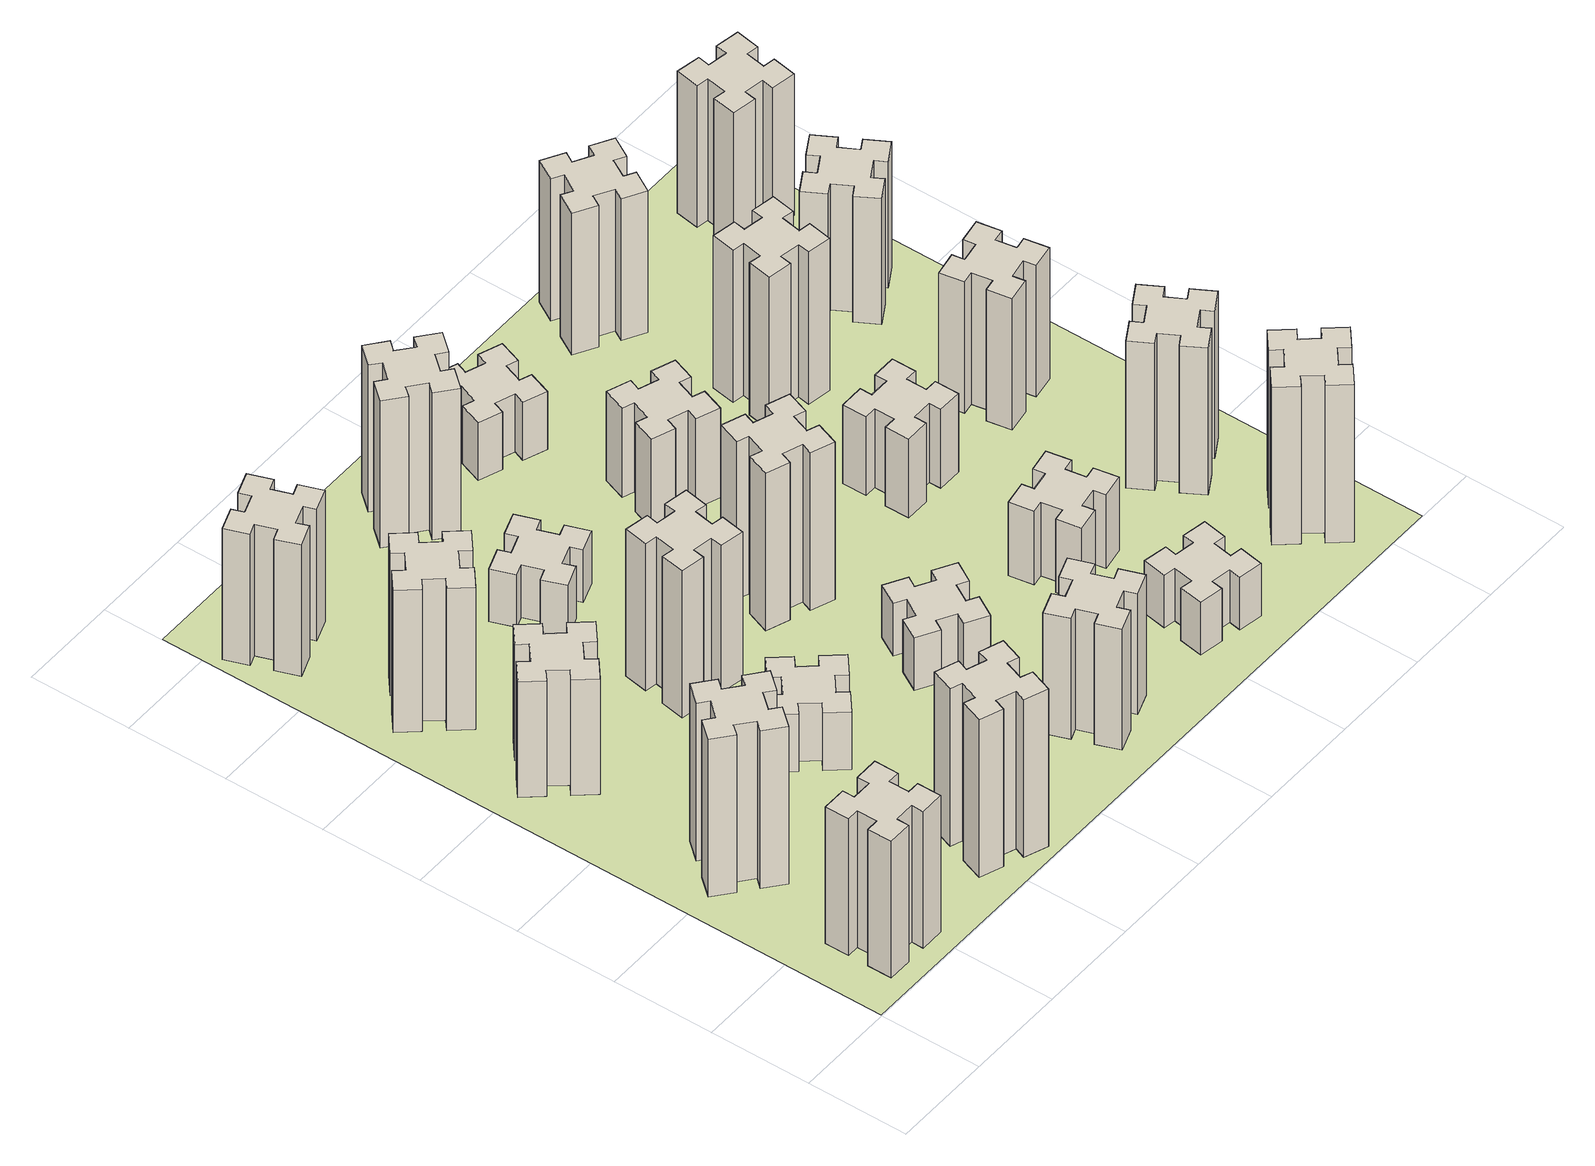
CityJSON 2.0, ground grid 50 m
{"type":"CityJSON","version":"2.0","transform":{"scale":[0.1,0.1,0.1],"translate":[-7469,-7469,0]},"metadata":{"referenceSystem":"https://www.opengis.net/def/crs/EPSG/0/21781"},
"CityObjects":{
"building1":{"type":"Building","attributes":{"class":"1000","function":"1000","usage":"1000","yearOfConstruction":2016,"roofType":"1000","measuredHeight":78,"storeysAboveGround":30,"storeysBelowGround":0},"geometry":[{"type":"Solid","lod":"1","boundaries":[[[[0,1,2,3,4,5,6,7,8,9,10,11,12,13,14,15,16,17,18,19]],[[17,16,20,21]],[[16,15,22,20]],[[15,14,23,22]],[[14,13,24,23]],[[13,12,25,24]],[[12,11,26,25]],[[11,10,27,26]],[[10,9,28,27]],[[9,8,29,28]],[[8,7,30,29]],[[7,6,31,30]],[[6,5,32,31]],[[5,4,33,32]],[[4,3,34,33]],[[3,2,35,34]],[[2,1,36,35]],[[1,0,37,36]],[[0,19,38,37]],[[19,18,39,38]],[[18,17,21,39]],[[24,25,26,27,28,29,30,31,32,33,34,35,36,37,38,39,21,20,22,23]]]]}]},
"building2":{"type":"Building","attributes":{"class":"1000","function":"1000","usage":"1000","yearOfConstruction":2016,"roofType":"1000","measuredHeight":90,"storeysAboveGround":30,"storeysBelowGround":0},"geometry":[{"type":"Solid","lod":"1","boundaries":[[[[40,41,42,43,44,45,46,47,48,49,50,51,52,53,54,55,56,57,58,59]],[[57,56,60,61]],[[56,55,62,60]],[[55,54,63,62]],[[54,53,64,63]],[[53,52,65,64]],[[52,51,66,65]],[[51,50,67,66]],[[50,49,68,67]],[[49,48,69,68]],[[48,47,70,69]],[[47,46,71,70]],[[46,45,72,71]],[[45,44,73,72]],[[44,43,74,73]],[[43,42,75,74]],[[42,41,76,75]],[[41,40,77,76]],[[40,59,78,77]],[[59,58,79,78]],[[58,57,61,79]],[[64,65,66,67,68,69,70,71,72,73,74,75,76,77,78,79,61,60,62,63]]]]}]},
"building3":{"type":"Building","attributes":{"class":"1000","function":"1000","usage":"1000","yearOfConstruction":2016,"roofType":"1000","measuredHeight":66,"storeysAboveGround":30,"storeysBelowGround":0},"geometry":[{"type":"Solid","lod":"1","boundaries":[[[[80,81,82,83,84,85,86,87,88,89,90,91,92,93,94,95,96,97,98,99]],[[97,96,100,101]],[[96,95,102,100]],[[95,94,103,102]],[[94,93,104,103]],[[93,92,105,104]],[[92,91,106,105]],[[91,90,107,106]],[[90,89,108,107]],[[89,88,109,108]],[[88,87,110,109]],[[87,86,111,110]],[[86,85,112,111]],[[85,84,113,112]],[[84,83,114,113]],[[83,82,115,114]],[[82,81,116,115]],[[81,80,117,116]],[[80,99,118,117]],[[99,98,119,118]],[[98,97,101,119]],[[104,105,106,107,108,109,110,111,112,113,114,115,116,117,118,119,101,100,102,103]]]]}]},
"building4":{"type":"Building","attributes":{"class":"1000","function":"1000","usage":"1000","yearOfConstruction":2016,"roofType":"1000","measuredHeight":81,"storeysAboveGround":30,"storeysBelowGround":0},"geometry":[{"type":"Solid","lod":"1","boundaries":[[[[120,121,122,123,124,125,126,127,128,129,130,131,132,133,134,135,136,137,138,139]],[[137,136,140,141]],[[136,135,142,140]],[[135,134,143,142]],[[134,133,144,143]],[[133,132,145,144]],[[132,131,146,145]],[[131,130,147,146]],[[130,129,148,147]],[[129,128,149,148]],[[128,127,150,149]],[[127,126,151,150]],[[126,125,152,151]],[[125,124,153,152]],[[124,123,154,153]],[[123,122,155,154]],[[122,121,156,155]],[[121,120,157,156]],[[120,139,158,157]],[[139,138,159,158]],[[138,137,141,159]],[[144,145,146,147,148,149,150,151,152,153,154,155,156,157,158,159,141,140,142,143]]]]}]},
"building5":{"type":"Building","attributes":{"class":"1000","function":"1000","usage":"1000","yearOfConstruction":2016,"roofType":"1000","measuredHeight":90,"storeysAboveGround":30,"storeysBelowGround":0},"geometry":[{"type":"Solid","lod":"1","boundaries":[[[[160,161,162,163,164,165,166,167,168,169,170,171,172,173,174,175,176,177,178,179]],[[177,176,180,181]],[[176,175,182,180]],[[175,174,183,182]],[[174,173,184,183]],[[173,172,185,184]],[[172,171,186,185]],[[171,170,187,186]],[[170,169,188,187]],[[169,168,189,188]],[[168,167,190,189]],[[167,166,191,190]],[[166,165,192,191]],[[165,164,193,192]],[[164,163,194,193]],[[163,162,195,194]],[[162,161,196,195]],[[161,160,197,196]],[[160,179,198,197]],[[179,178,199,198]],[[178,177,181,199]],[[184,185,186,187,188,189,190,191,192,193,194,195,196,197,198,199,181,180,182,183]]]]}]},
"building6":{"type":"Building","attributes":{"class":"1000","function":"1000","usage":"1000","yearOfConstruction":2016,"roofType":"1000","measuredHeight":75,"storeysAboveGround":30,"storeysBelowGround":0},"geometry":[{"type":"Solid","lod":"1","boundaries":[[[[200,201,202,203,204,205,206,207,208,209,210,211,212,213,214,215,216,217,218,219]],[[217,216,220,221]],[[216,215,222,220]],[[215,214,223,222]],[[214,213,224,223]],[[213,212,225,224]],[[212,211,226,225]],[[211,210,227,226]],[[210,209,228,227]],[[209,208,229,228]],[[208,207,230,229]],[[207,206,231,230]],[[206,205,232,231]],[[205,204,233,232]],[[204,203,234,233]],[[203,202,235,234]],[[202,201,236,235]],[[201,200,237,236]],[[200,219,238,237]],[[219,218,239,238]],[[218,217,221,239]],[[224,225,226,227,228,229,230,231,232,233,234,235,236,237,238,239,221,220,222,223]]]]}]},
"building7":{"type":"Building","attributes":{"class":"1000","function":"1000","usage":"1000","yearOfConstruction":2016,"roofType":"1000","measuredHeight":33,"storeysAboveGround":30,"storeysBelowGround":0},"geometry":[{"type":"Solid","lod":"1","boundaries":[[[[240,241,242,243,244,245,246,247,248,249,250,251,252,253,254,255,256,257,258,259]],[[257,256,260,261]],[[256,255,262,260]],[[255,254,263,262]],[[254,253,264,263]],[[253,252,265,264]],[[252,251,266,265]],[[251,250,267,266]],[[250,249,268,267]],[[249,248,269,268]],[[248,247,270,269]],[[247,246,271,270]],[[246,245,272,271]],[[245,244,273,272]],[[244,243,274,273]],[[243,242,275,274]],[[242,241,276,275]],[[241,240,277,276]],[[240,259,278,277]],[[259,258,279,278]],[[258,257,261,279]],[[264,265,266,267,268,269,270,271,272,273,274,275,276,277,278,279,261,260,262,263]]]]}]},
"building8":{"type":"Building","attributes":{"class":"1000","function":"1000","usage":"1000","yearOfConstruction":2016,"roofType":"1000","measuredHeight":84,"storeysAboveGround":30,"storeysBelowGround":0},"geometry":[{"type":"Solid","lod":"1","boundaries":[[[[280,281,282,283,284,285,286,287,288,289,290,291,292,293,294,295,296,297,298,299]],[[297,296,300,301]],[[296,295,302,300]],[[295,294,303,302]],[[294,293,304,303]],[[293,292,305,304]],[[292,291,306,305]],[[291,290,307,306]],[[290,289,308,307]],[[289,288,309,308]],[[288,287,310,309]],[[287,286,311,310]],[[286,285,312,311]],[[285,284,313,312]],[[284,283,314,313]],[[283,282,315,314]],[[282,281,316,315]],[[281,280,317,316]],[[280,299,318,317]],[[299,298,319,318]],[[298,297,301,319]],[[304,305,306,307,308,309,310,311,312,313,314,315,316,317,318,319,301,300,302,303]]]]}]},
"building9":{"type":"Building","attributes":{"class":"1000","function":"1000","usage":"1000","yearOfConstruction":2016,"roofType":"1000","measuredHeight":30,"storeysAboveGround":30,"storeysBelowGround":0},"geometry":[{"type":"Solid","lod":"1","boundaries":[[[[320,321,322,323,324,325,326,327,328,329,330,331,332,333,334,335,336,337,338,339]],[[337,336,340,341]],[[336,335,342,340]],[[335,334,343,342]],[[334,333,344,343]],[[333,332,345,344]],[[332,331,346,345]],[[331,330,347,346]],[[330,329,348,347]],[[329,328,349,348]],[[328,327,350,349]],[[327,326,351,350]],[[326,325,352,351]],[[325,324,353,352]],[[324,323,354,353]],[[323,322,355,354]],[[322,321,356,355]],[[321,320,357,356]],[[320,339,358,357]],[[339,338,359,358]],[[338,337,341,359]],[[344,345,346,347,348,349,350,351,352,353,354,355,356,357,358,359,341,340,342,343]]]]}]},
"building10":{"type":"Building","attributes":{"class":"1000","function":"1000","usage":"1000","yearOfConstruction":2016,"roofType":"1000","measuredHeight":69,"storeysAboveGround":30,"storeysBelowGround":0},"geometry":[{"type":"Solid","lod":"1","boundaries":[[[[360,361,362,363,364,365,366,367,368,369,370,371,372,373,374,375,376,377,378,379]],[[377,376,380,381]],[[376,375,382,380]],[[375,374,383,382]],[[374,373,384,383]],[[373,372,385,384]],[[372,371,386,385]],[[371,370,387,386]],[[370,369,388,387]],[[369,368,389,388]],[[368,367,390,389]],[[367,366,391,390]],[[366,365,392,391]],[[365,364,393,392]],[[364,363,394,393]],[[363,362,395,394]],[[362,361,396,395]],[[361,360,397,396]],[[360,379,398,397]],[[379,378,399,398]],[[378,377,381,399]],[[384,385,386,387,388,389,390,391,392,393,394,395,396,397,398,399,381,380,382,383]]]]}]},
"building11":{"type":"Building","attributes":{"class":"1000","function":"1000","usage":"1000","yearOfConstruction":2016,"roofType":"1000","measuredHeight":30,"storeysAboveGround":30,"storeysBelowGround":0},"geometry":[{"type":"Solid","lod":"1","boundaries":[[[[400,401,402,403,404,405,406,407,408,409,410,411,412,413,414,415,416,417,418,419]],[[417,416,420,421]],[[416,415,422,420]],[[415,414,423,422]],[[414,413,424,423]],[[413,412,425,424]],[[412,411,426,425]],[[411,410,427,426]],[[410,409,428,427]],[[409,408,429,428]],[[408,407,430,429]],[[407,406,431,430]],[[406,405,432,431]],[[405,404,433,432]],[[404,403,434,433]],[[403,402,435,434]],[[402,401,436,435]],[[401,400,437,436]],[[400,419,438,437]],[[419,418,439,438]],[[418,417,421,439]],[[424,425,426,427,428,429,430,431,432,433,434,435,436,437,438,439,421,420,422,423]]]]}]},
"building12":{"type":"Building","attributes":{"class":"1000","function":"1000","usage":"1000","yearOfConstruction":2016,"roofType":"1000","measuredHeight":84,"storeysAboveGround":30,"storeysBelowGround":0},"geometry":[{"type":"Solid","lod":"1","boundaries":[[[[440,441,442,443,444,445,446,447,448,449,450,451,452,453,454,455,456,457,458,459]],[[457,456,460,461]],[[456,455,462,460]],[[455,454,463,462]],[[454,453,464,463]],[[453,452,465,464]],[[452,451,466,465]],[[451,450,467,466]],[[450,449,468,467]],[[449,448,469,468]],[[448,447,470,469]],[[447,446,471,470]],[[446,445,472,471]],[[445,444,473,472]],[[444,443,474,473]],[[443,442,475,474]],[[442,441,476,475]],[[441,440,477,476]],[[440,459,478,477]],[[459,458,479,478]],[[458,457,461,479]],[[464,465,466,467,468,469,470,471,472,473,474,475,476,477,478,479,461,460,462,463]]]]}]},
"building13":{"type":"Building","attributes":{"class":"1000","function":"1000","usage":"1000","yearOfConstruction":2016,"roofType":"1000","measuredHeight":90,"storeysAboveGround":30,"storeysBelowGround":0},"geometry":[{"type":"Solid","lod":"1","boundaries":[[[[480,481,482,483,484,485,486,487,488,489,490,491,492,493,494,495,496,497,498,499]],[[497,496,500,501]],[[496,495,502,500]],[[495,494,503,502]],[[494,493,504,503]],[[493,492,505,504]],[[492,491,506,505]],[[491,490,507,506]],[[490,489,508,507]],[[489,488,509,508]],[[488,487,510,509]],[[487,486,511,510]],[[486,485,512,511]],[[485,484,513,512]],[[484,483,514,513]],[[483,482,515,514]],[[482,481,516,515]],[[481,480,517,516]],[[480,499,518,517]],[[499,498,519,518]],[[498,497,501,519]],[[504,505,506,507,508,509,510,511,512,513,514,515,516,517,518,519,501,500,502,503]]]]}]},
"building14":{"type":"Building","attributes":{"class":"1000","function":"1000","usage":"1000","yearOfConstruction":2016,"roofType":"1000","measuredHeight":51,"storeysAboveGround":30,"storeysBelowGround":0},"geometry":[{"type":"Solid","lod":"1","boundaries":[[[[520,521,522,523,524,525,526,527,528,529,530,531,532,533,534,535,536,537,538,539]],[[537,536,540,541]],[[536,535,542,540]],[[535,534,543,542]],[[534,533,544,543]],[[533,532,545,544]],[[532,531,546,545]],[[531,530,547,546]],[[530,529,548,547]],[[529,528,549,548]],[[528,527,550,549]],[[527,526,551,550]],[[526,525,552,551]],[[525,524,553,552]],[[524,523,554,553]],[[523,522,555,554]],[[522,521,556,555]],[[521,520,557,556]],[[520,539,558,557]],[[539,538,559,558]],[[538,537,541,559]],[[544,545,546,547,548,549,550,551,552,553,554,555,556,557,558,559,541,540,542,543]]]]}]},
"building15":{"type":"Building","attributes":{"class":"1000","function":"1000","usage":"1000","yearOfConstruction":2016,"roofType":"1000","measuredHeight":33,"storeysAboveGround":30,"storeysBelowGround":0},"geometry":[{"type":"Solid","lod":"1","boundaries":[[[[560,561,562,563,564,565,566,567,568,569,570,571,572,573,574,575,576,577,578,579]],[[577,576,580,581]],[[576,575,582,580]],[[575,574,583,582]],[[574,573,584,583]],[[573,572,585,584]],[[572,571,586,585]],[[571,570,587,586]],[[570,569,588,587]],[[569,568,589,588]],[[568,567,590,589]],[[567,566,591,590]],[[566,565,592,591]],[[565,564,593,592]],[[564,563,594,593]],[[563,562,595,594]],[[562,561,596,595]],[[561,560,597,596]],[[560,579,598,597]],[[579,578,599,598]],[[578,577,581,599]],[[584,585,586,587,588,589,590,591,592,593,594,595,596,597,598,599,581,580,582,583]]]]}]},
"building16":{"type":"Building","attributes":{"class":"1000","function":"1000","usage":"1000","yearOfConstruction":2016,"roofType":"1000","measuredHeight":30,"storeysAboveGround":30,"storeysBelowGround":0},"geometry":[{"type":"Solid","lod":"1","boundaries":[[[[600,601,602,603,604,605,606,607,608,609,610,611,612,613,614,615,616,617,618,619]],[[617,616,620,621]],[[616,615,622,620]],[[615,614,623,622]],[[614,613,624,623]],[[613,612,625,624]],[[612,611,626,625]],[[611,610,627,626]],[[610,609,628,627]],[[609,608,629,628]],[[608,607,630,629]],[[607,606,631,630]],[[606,605,632,631]],[[605,604,633,632]],[[604,603,634,633]],[[603,602,635,634]],[[602,601,636,635]],[[601,600,637,636]],[[600,619,638,637]],[[619,618,639,638]],[[618,617,621,639]],[[624,625,626,627,628,629,630,631,632,633,634,635,636,637,638,639,621,620,622,623]]]]}]},
"building17":{"type":"Building","attributes":{"class":"1000","function":"1000","usage":"1000","yearOfConstruction":2016,"roofType":"1000","measuredHeight":42,"storeysAboveGround":30,"storeysBelowGround":0},"geometry":[{"type":"Solid","lod":"1","boundaries":[[[[640,641,642,643,644,645,646,647,648,649,650,651,652,653,654,655,656,657,658,659]],[[657,656,660,661]],[[656,655,662,660]],[[655,654,663,662]],[[654,653,664,663]],[[653,652,665,664]],[[652,651,666,665]],[[651,650,667,666]],[[650,649,668,667]],[[649,648,669,668]],[[648,647,670,669]],[[647,646,671,670]],[[646,645,672,671]],[[645,644,673,672]],[[644,643,674,673]],[[643,642,675,674]],[[642,641,676,675]],[[641,640,677,676]],[[640,659,678,677]],[[659,658,679,678]],[[658,657,661,679]],[[664,665,666,667,668,669,670,671,672,673,674,675,676,677,678,679,661,660,662,663]]]]}]},
"building18":{"type":"Building","attributes":{"class":"1000","function":"1000","usage":"1000","yearOfConstruction":2016,"roofType":"1000","measuredHeight":45,"storeysAboveGround":30,"storeysBelowGround":0},"geometry":[{"type":"Solid","lod":"1","boundaries":[[[[680,681,682,683,684,685,686,687,688,689,690,691,692,693,694,695,696,697,698,699]],[[697,696,700,701]],[[696,695,702,700]],[[695,694,703,702]],[[694,693,704,703]],[[693,692,705,704]],[[692,691,706,705]],[[691,690,707,706]],[[690,689,708,707]],[[689,688,709,708]],[[688,687,710,709]],[[687,686,711,710]],[[686,685,712,711]],[[685,684,713,712]],[[684,683,714,713]],[[683,682,715,714]],[[682,681,716,715]],[[681,680,717,716]],[[680,699,718,717]],[[699,698,719,718]],[[698,697,701,719]],[[704,705,706,707,708,709,710,711,712,713,714,715,716,717,718,719,701,700,702,703]]]]}]},
"building19":{"type":"Building","attributes":{"class":"1000","function":"1000","usage":"1000","yearOfConstruction":2016,"roofType":"1000","measuredHeight":87,"storeysAboveGround":30,"storeysBelowGround":0},"geometry":[{"type":"Solid","lod":"1","boundaries":[[[[720,721,722,723,724,725,726,727,728,729,730,731,732,733,734,735,736,737,738,739]],[[737,736,740,741]],[[736,735,742,740]],[[735,734,743,742]],[[734,733,744,743]],[[733,732,745,744]],[[732,731,746,745]],[[731,730,747,746]],[[730,729,748,747]],[[729,728,749,748]],[[728,727,750,749]],[[727,726,751,750]],[[726,725,752,751]],[[725,724,753,752]],[[724,723,754,753]],[[723,722,755,754]],[[722,721,756,755]],[[721,720,757,756]],[[720,739,758,757]],[[739,738,759,758]],[[738,737,741,759]],[[744,745,746,747,748,749,750,751,752,753,754,755,756,757,758,759,741,740,742,743]]]]}]},
"building20":{"type":"Building","attributes":{"class":"1000","function":"1000","usage":"1000","yearOfConstruction":2016,"roofType":"1000","measuredHeight":90,"storeysAboveGround":30,"storeysBelowGround":0},"geometry":[{"type":"Solid","lod":"1","boundaries":[[[[760,761,762,763,764,765,766,767,768,769,770,771,772,773,774,775,776,777,778,779]],[[777,776,780,781]],[[776,775,782,780]],[[775,774,783,782]],[[774,773,784,783]],[[773,772,785,784]],[[772,771,786,785]],[[771,770,787,786]],[[770,769,788,787]],[[769,768,789,788]],[[768,767,790,789]],[[767,766,791,790]],[[766,765,792,791]],[[765,764,793,792]],[[764,763,794,793]],[[763,762,795,794]],[[762,761,796,795]],[[761,760,797,796]],[[760,779,798,797]],[[779,778,799,798]],[[778,777,781,799]],[[784,785,786,787,788,789,790,791,792,793,794,795,796,797,798,799,781,780,782,783]]]]}]},
"building21":{"type":"Building","attributes":{"class":"1000","function":"1000","usage":"1000","yearOfConstruction":2016,"roofType":"1000","measuredHeight":81,"storeysAboveGround":30,"storeysBelowGround":0},"geometry":[{"type":"Solid","lod":"1","boundaries":[[[[800,801,802,803,804,805,806,807,808,809,810,811,812,813,814,815,816,817,818,819]],[[817,816,820,821]],[[816,815,822,820]],[[815,814,823,822]],[[814,813,824,823]],[[813,812,825,824]],[[812,811,826,825]],[[811,810,827,826]],[[810,809,828,827]],[[809,808,829,828]],[[808,807,830,829]],[[807,806,831,830]],[[806,805,832,831]],[[805,804,833,832]],[[804,803,834,833]],[[803,802,835,834]],[[802,801,836,835]],[[801,800,837,836]],[[800,819,838,837]],[[819,818,839,838]],[[818,817,821,839]],[[824,825,826,827,828,829,830,831,832,833,834,835,836,837,838,839,821,820,822,823]]]]}]},
"building22":{"type":"Building","attributes":{"class":"1000","function":"1000","usage":"1000","yearOfConstruction":2016,"roofType":"1000","measuredHeight":84,"storeysAboveGround":30,"storeysBelowGround":0},"geometry":[{"type":"Solid","lod":"1","boundaries":[[[[840,841,842,843,844,845,846,847,848,849,850,851,852,853,854,855,856,857,858,859]],[[857,856,860,861]],[[856,855,862,860]],[[855,854,863,862]],[[854,853,864,863]],[[853,852,865,864]],[[852,851,866,865]],[[851,850,867,866]],[[850,849,868,867]],[[849,848,869,868]],[[848,847,870,869]],[[847,846,871,870]],[[846,845,872,871]],[[845,844,873,872]],[[844,843,874,873]],[[843,842,875,874]],[[842,841,876,875]],[[841,840,877,876]],[[840,859,878,877]],[[859,858,879,878]],[[858,857,861,879]],[[864,865,866,867,868,869,870,871,872,873,874,875,876,877,878,879,861,860,862,863]]]]}]},
"building23":{"type":"Building","attributes":{"class":"1000","function":"1000","usage":"1000","yearOfConstruction":2016,"roofType":"1000","measuredHeight":75,"storeysAboveGround":30,"storeysBelowGround":0},"geometry":[{"type":"Solid","lod":"1","boundaries":[[[[880,881,882,883,884,885,886,887,888,889,890,891,892,893,894,895,896,897,898,899]],[[897,896,900,901]],[[896,895,902,900]],[[895,894,903,902]],[[894,893,904,903]],[[893,892,905,904]],[[892,891,906,905]],[[891,890,907,906]],[[890,889,908,907]],[[889,888,909,908]],[[888,887,910,909]],[[887,886,911,910]],[[886,885,912,911]],[[885,884,913,912]],[[884,883,914,913]],[[883,882,915,914]],[[882,881,916,915]],[[881,880,917,916]],[[880,899,918,917]],[[899,898,919,918]],[[898,897,901,919]],[[904,905,906,907,908,909,910,911,912,913,914,915,916,917,918,919,901,900,902,903]]]]}]},
"building24":{"type":"Building","attributes":{"class":"1000","function":"1000","usage":"1000","yearOfConstruction":2016,"roofType":"1000","measuredHeight":72,"storeysAboveGround":30,"storeysBelowGround":0},"geometry":[{"type":"Solid","lod":"1","boundaries":[[[[920,921,922,923,924,925,926,927,928,929,930,931,932,933,934,935,936,937,938,939]],[[937,936,940,941]],[[936,935,942,940]],[[935,934,943,942]],[[934,933,944,943]],[[933,932,945,944]],[[932,931,946,945]],[[931,930,947,946]],[[930,929,948,947]],[[929,928,949,948]],[[928,927,950,949]],[[927,926,951,950]],[[926,925,952,951]],[[925,924,953,952]],[[924,923,954,953]],[[923,922,955,954]],[[922,921,956,955]],[[921,920,957,956]],[[920,939,958,957]],[[939,938,959,958]],[[938,937,941,959]],[[944,945,946,947,948,949,950,951,952,953,954,955,956,957,958,959,941,940,942,943]]]]}]},
"building25":{"type":"Building","attributes":{"class":"1000","function":"1000","usage":"1000","yearOfConstruction":2016,"roofType":"1000","measuredHeight":81,"storeysAboveGround":30,"storeysBelowGround":0},"geometry":[{"type":"Solid","lod":"1","boundaries":[[[[960,961,962,963,964,965,966,967,968,969,970,971,972,973,974,975,976,977,978,979]],[[977,976,980,981]],[[976,975,982,980]],[[975,974,983,982]],[[974,973,984,983]],[[973,972,985,984]],[[972,971,986,985]],[[971,970,987,986]],[[970,969,988,987]],[[969,968,989,988]],[[968,967,990,989]],[[967,966,991,990]],[[966,965,992,991]],[[965,964,993,992]],[[964,963,994,993]],[[963,962,995,994]],[[962,961,996,995]],[[961,960,997,996]],[[960,979,998,997]],[[979,978,999,998]],[[978,977,981,999]],[[984,985,986,987,988,989,990,991,992,993,994,995,996,997,998,999,981,980,982,983]]]]}]},
"landuse1":{"type":"LandUse","attributes":{"name":"plot1","function":"1010"},"geometry":[{"type":"MultiSurface","lod":"1","boundaries":[[[1000,1001,1002,1003]]]}]}
},
"vertices":[
[265,325,0],[265,225,0],[205,225,0],[205,105,0],[325,105,0],[325,165,0],[425,165,0],[425,105,0],[545,105,0],[545,225,0],[485,225,0],[485,325,0],[545,325,0],[545,445,0],[425,445,0],[425,385,0],[325,385,0],[325,445,0],[205,445,0],[205,325,0],[325,385,780],[325,445,780],[425,385,780],[425,445,780],[545,445,780],[545,325,780],[485,325,780],[485,225,780],[545,225,780],[545,105,780],[425,105,780],[425,165,780],[325,165,780],[325,105,780],[205,105,780],[205,225,780],[265,225,780],[265,325,780],[205,325,780],[205,445,780],
[484,1067,0],[408,1132,0],[446,1178,0],[354,1255,0],[277,1163,0],[323,1124,0],[259,1048,0],[213,1086,0],[136,994,0],[228,917,0],[266,963,0],[343,899,0],[304,853,0],[396,776,0],[473,868,0],[427,906,0],[492,983,0],[538,944,0],[615,1036,0],[523,1113,0],[492,983,900],[538,944,900],[427,906,900],[473,868,900],[396,776,900],[304,853,900],[343,899,900],[266,963,900],[228,917,900],[136,994,900],[213,1086,900],[259,1048,900],[323,1124,900],[277,1163,900],[354,1255,900],[446,1178,900],[408,1132,900],[484,1067,900],[523,1113,900],[615,1036,900],
[492,1988,0],[427,2064,0],[473,2103,0],[396,2195,0],[304,2118,0],[343,2072,0],[266,2007,0],[228,2053,0],[136,1976,0],[213,1884,0],[259,1923,0],[323,1846,0],[277,1808,0],[354,1716,0],[446,1793,0],[408,1839,0],[484,1903,0],[523,1857,0],[615,1934,0],[538,2026,0],[484,1903,660],[523,1857,660],[408,1839,660],[446,1793,660],[354,1716,660],[277,1808,660],[323,1846,660],[259,1923,660],[213,1884,660],[136,1976,660],[228,2053,660],[266,2007,660],[343,2072,660],[304,2118,660],[396,2195,660],[473,2103,660],[427,2064,660],[492,1988,660],[538,2026,660],[615,1934,660],
[343,2712,0],[266,2647,0],[228,2693,0],[136,2616,0],[213,2524,0],[259,2563,0],[323,2486,0],[277,2448,0],[354,2356,0],[446,2433,0],[408,2479,0],[484,2543,0],[523,2497,0],[615,2574,0],[538,2666,0],[492,2628,0],[427,2704,0],[473,2743,0],[396,2835,0],[304,2758,0],[427,2704,810],[473,2743,810],[492,2628,810],[538,2666,810],[615,2574,810],[523,2497,810],[484,2543,810],[408,2479,810],[446,2433,810],[354,2356,810],[277,2448,810],[323,2486,810],[259,2563,810],[213,2524,810],[136,2616,810],[228,2693,810],[266,2647,810],[343,2712,810],[304,2758,810],[396,2835,810],
[1029,360,0],[995,266,0],[939,287,0],[897,174,0],[1010,133,0],[1031,189,0],[1125,155,0],[1104,99,0],[1217,57,0],[1258,170,0],[1202,191,0],[1236,285,0],[1292,264,0],[1333,377,0],[1220,418,0],[1200,362,0],[1106,396,0],[1127,452,0],[1014,493,0],[973,380,0],[1106,396,900],[1127,452,900],[1200,362,900],[1220,418,900],[1333,377,900],[1292,264,900],[1236,285,900],[1202,191,900],[1258,170,900],[1217,57,900],[1104,99,900],[1125,155,900],[1031,189,900],[1010,133,900],[897,174,900],[939,287,900],[995,266,900],[1029,360,900],[973,380,900],[1014,493,900],
[155,3345,0],[189,3251,0],[133,3230,0],[174,3117,0],[287,3159,0],[266,3215,0],[360,3249,0],[380,3193,0],[493,3234,0],[452,3347,0],[396,3326,0],[362,3420,0],[418,3440,0],[377,3553,0],[264,3512,0],[285,3456,0],[191,3422,0],[170,3478,0],[57,3437,0],[99,3324,0],[191,3422,750],[170,3478,750],[285,3456,750],[264,3512,750],[377,3553,750],[418,3440,750],[362,3420,750],[396,3326,750],[452,3347,750],[493,3234,750],[380,3193,750],[360,3249,750],[266,3215,750],[287,3159,750],[174,3117,750],[133,3230,750],[189,3251,750],[155,3345,750],[99,3324,750],[57,3437,750],
[1083,1332,0],[1006,1267,0],[968,1313,0],[876,1236,0],[953,1144,0],[999,1183,0],[1063,1106,0],[1017,1068,0],[1094,976,0],[1186,1053,0],[1148,1099,0],[1224,1163,0],[1263,1117,0],[1355,1194,0],[1278,1286,0],[1232,1248,0],[1167,1324,0],[1213,1363,0],[1136,1455,0],[1044,1378,0],[1167,1324,330],[1213,1363,330],[1232,1248,330],[1278,1286,330],[1355,1194,330],[1263,1117,330],[1224,1163,330],[1148,1099,330],[1186,1053,330],[1094,976,330],[1017,1068,330],[1063,1106,330],[999,1183,330],[953,1144,330],[876,1236,330],[968,1313,330],[1006,1267,330],[1083,1332,330],[1044,1378,330],[1136,1455,330],
[1047,1756,0],[1145,1738,0],[1135,1679,0],[1253,1658,0],[1274,1777,0],[1215,1787,0],[1232,1885,0],[1291,1875,0],[1312,1993,0],[1194,2014,0],[1184,1955,0],[1085,1972,0],[1096,2031,0],[977,2052,0],[957,1934,0],[1016,1924,0],[998,1825,0],[939,1836,0],[918,1717,0],[1037,1697,0],[998,1825,840],[939,1836,840],[1016,1924,840],[957,1934,840],[977,2052,840],[1096,2031,840],[1085,1972,840],[1184,1955,840],[1194,2014,840],[1312,1993,840],[1291,1875,840],[1232,1885,840],[1215,1787,840],[1274,1777,840],[1253,1658,840],[1135,1679,840],[1145,1738,840],[1047,1756,840],[1037,1697,840],[918,1717,840],
[1106,2475,0],[1200,2509,0],[1220,2453,0],[1333,2494,0],[1292,2607,0],[1236,2586,0],[1202,2680,0],[1258,2700,0],[1217,2813,0],[1104,2772,0],[1125,2716,0],[1031,2682,0],[1010,2738,0],[897,2697,0],[939,2584,0],[995,2605,0],[1029,2511,0],[973,2490,0],[1014,2377,0],[1127,2419,0],[1029,2511,300],[973,2490,300],[995,2605,300],[939,2584,300],[897,2697,300],[1010,2738,300],[1031,2682,300],[1125,2716,300],[1104,2772,300],[1217,2813,300],[1258,2700,300],[1202,2680,300],[1236,2586,300],[1292,2607,300],[1333,2494,300],[1220,2453,300],[1200,2509,300],[1106,2475,300],[1127,2419,300],[1014,2377,300],
[1965,496,0],[1871,462,0],[1850,518,0],[1737,477,0],[1779,364,0],[1835,385,0],[1869,291,0],[1813,270,0],[1854,157,0],[1967,199,0],[1946,255,0],[2040,289,0],[2060,233,0],[2173,274,0],[2132,387,0],[2076,366,0],[2042,460,0],[2098,480,0],[2057,593,0],[1944,552,0],[2042,460,690],[2098,480,690],[2076,366,690],[2132,387,690],[2173,274,690],[2060,233,690],[2040,289,690],[1946,255,690],[1967,199,690],[1854,157,690],[1813,270,690],[1869,291,690],[1835,385,690],[1779,364,690],[1737,477,690],[1850,518,690],[1871,462,690],[1965,496,690],[1944,552,690],[2057,593,690],
[1757,1045,0],[1844,995,0],[1814,943,0],[1918,883,0],[1978,987,0],[1926,1017,0],[1976,1104,0],[2028,1074,0],[2088,1178,0],[1984,1238,0],[1954,1186,0],[1867,1236,0],[1897,1288,0],[1793,1348,0],[1733,1244,0],[1785,1214,0],[1735,1127,0],[1683,1157,0],[1623,1053,0],[1727,993,0],[1735,1127,300],[1683,1157,300],[1785,1214,300],[1733,1244,300],[1793,1348,300],[1897,1288,300],[1867,1236,300],[1954,1186,300],[1984,1238,300],[2088,1178,300],[2028,1074,300],[1976,1104,300],[1926,1017,300],[1978,987,300],[1918,883,300],[1814,943,300],[1844,995,300],[1757,1045,300],[1727,993,300],[1623,1053,300],
[1106,3283,0],[1183,3219,0],[1144,3173,0],[1236,3096,0],[1313,3188,0],[1267,3226,0],[1332,3303,0],[1378,3264,0],[1455,3356,0],[1363,3433,0],[1324,3387,0],[1248,3452,0],[1286,3498,0],[1194,3575,0],[1117,3483,0],[1163,3444,0],[1099,3368,0],[1053,3406,0],[976,3314,0],[1068,3237,0],[1099,3368,840],[1053,3406,840],[1163,3444,840],[1117,3483,840],[1194,3575,840],[1286,3498,840],[1248,3452,840],[1324,3387,840],[1363,3433,840],[1455,3356,840],[1378,3264,840],[1332,3303,840],[1267,3226,840],[1313,3188,840],[1236,3096,840],[1144,3173,840],[1183,3219,840],[1106,3283,840],[1068,3237,840],[976,3314,840],
[1669,1940,0],[1635,1846,0],[1579,1867,0],[1537,1754,0],[1650,1713,0],[1671,1769,0],[1765,1735,0],[1744,1679,0],[1857,1637,0],[1898,1750,0],[1842,1771,0],[1876,1865,0],[1932,1844,0],[1973,1957,0],[1860,1998,0],[1840,1942,0],[1746,1976,0],[1767,2032,0],[1654,2073,0],[1613,1960,0],[1746,1976,900],[1767,2032,900],[1840,1942,900],[1860,1998,900],[1973,1957,900],[1932,1844,900],[1876,1865,900],[1842,1771,900],[1898,1750,900],[1857,1637,900],[1744,1679,900],[1765,1735,900],[1671,1769,900],[1650,1713,900],[1537,1754,900],[1579,1867,900],[1635,1846,900],[1669,1940,900],[1613,1960,900],[1654,2073,900],
[2040,2682,0],[1946,2716,0],[1967,2772,0],[1854,2813,0],[1813,2700,0],[1869,2680,0],[1835,2586,0],[1779,2607,0],[1737,2494,0],[1850,2453,0],[1871,2509,0],[1965,2475,0],[1944,2419,0],[2057,2377,0],[2098,2490,0],[2042,2511,0],[2076,2605,0],[2132,2584,0],[2173,2697,0],[2060,2738,0],[2076,2605,510],[2132,2584,510],[2042,2511,510],[2098,2490,510],[2057,2377,510],[1944,2419,510],[1965,2475,510],[1871,2509,510],[1850,2453,510],[1737,2494,510],[1779,2607,510],[1835,2586,510],[1869,2680,510],[1813,2700,510],[1854,2813,510],[1967,2772,510],[1946,2716,510],[2040,2682,510],[2060,2738,510],[2173,2697,510],
[1671,3249,0],[1765,3215,0],[1744,3159,0],[1857,3117,0],[1898,3230,0],[1842,3251,0],[1876,3345,0],[1932,3324,0],[1973,3437,0],[1860,3478,0],[1840,3422,0],[1746,3456,0],[1767,3512,0],[1654,3553,0],[1613,3440,0],[1669,3420,0],[1635,3326,0],[1579,3347,0],[1537,3234,0],[1650,3193,0],[1635,3326,330],[1579,3347,330],[1669,3420,330],[1613,3440,330],[1654,3553,330],[1767,3512,330],[1746,3456,330],[1840,3422,330],[1860,3478,330],[1973,3437,330],[1932,3324,330],[1876,3345,330],[1842,3251,330],[1898,3230,330],[1857,3117,330],[1744,3159,330],[1765,3215,330],[1671,3249,330],[1650,3193,330],[1537,3234,330],
[2596,444,0],[2578,345,0],[2519,356,0],[2498,237,0],[2617,217,0],[2627,276,0],[2725,258,0],[2715,199,0],[2833,178,0],[2854,297,0],[2795,307,0],[2812,405,0],[2871,395,0],[2892,513,0],[2774,534,0],[2764,475,0],[2665,492,0],[2676,551,0],[2557,572,0],[2537,454,0],[2665,492,300],[2676,551,300],[2764,475,300],[2774,534,300],[2892,513,300],[2871,395,300],[2812,405,300],[2795,307,300],[2854,297,300],[2833,178,300],[2715,199,300],[2725,258,300],[2627,276,300],[2617,217,300],[2498,237,300],[2519,356,300],[2578,345,300],[2596,444,300],[2537,454,300],[2557,572,300],
[2625,1132,0],[2527,1115,0],[2517,1174,0],[2398,1153,0],[2419,1035,0],[2478,1045,0],[2496,947,0],[2437,937,0],[2457,818,0],[2576,839,0],[2565,898,0],[2664,916,0],[2674,857,0],[2792,877,0],[2771,996,0],[2712,985,0],[2695,1084,0],[2754,1094,0],[2733,1212,0],[2615,1191,0],[2695,1084,420],[2754,1094,420],[2712,985,420],[2771,996,420],[2792,877,420],[2674,857,420],[2664,916,420],[2565,898,420],[2576,839,420],[2457,818,420],[2437,937,420],[2496,947,420],[2478,1045,420],[2419,1035,420],[2398,1153,420],[2517,1174,420],[2527,1115,420],[2625,1132,420],[2615,1191,420],[2733,1212,420],
[2645,1965,0],[2545,1965,0],[2545,2025,0],[2425,2025,0],[2425,1905,0],[2485,1905,0],[2485,1805,0],[2425,1805,0],[2425,1685,0],[2545,1685,0],[2545,1745,0],[2645,1745,0],[2645,1685,0],[2765,1685,0],[2765,1805,0],[2705,1805,0],[2705,1905,0],[2765,1905,0],[2765,2025,0],[2645,2025,0],[2705,1905,450],[2765,1905,450],[2705,1805,450],[2765,1805,450],[2765,1685,450],[2645,1685,450],[2645,1745,450],[2545,1745,450],[2545,1685,450],[2425,1685,450],[2425,1805,450],[2485,1805,450],[2485,1905,450],[2425,1905,450],[2425,2025,450],[2545,2025,450],[2545,1965,450],[2645,1965,450],[2645,2025,450],[2765,2025,450],
[2627,2496,0],[2725,2478,0],[2715,2419,0],[2833,2398,0],[2854,2517,0],[2795,2527,0],[2812,2625,0],[2871,2615,0],[2892,2733,0],[2774,2754,0],[2764,2695,0],[2665,2712,0],[2676,2771,0],[2557,2792,0],[2537,2674,0],[2596,2664,0],[2578,2565,0],[2519,2576,0],[2498,2457,0],[2617,2437,0],[2578,2565,870],[2519,2576,870],[2596,2664,870],[2537,2674,870],[2557,2792,870],[2676,2771,870],[2665,2712,870],[2764,2695,870],[2774,2754,870],[2892,2733,870],[2871,2615,870],[2812,2625,870],[2795,2527,870],[2854,2517,870],[2833,2398,870],[2715,2419,870],[2725,2478,870],[2627,2496,870],[2617,2437,870],[2498,2457,870],
[3468,259,0],[3544,323,0],[3583,277,0],[3675,354,0],[3598,446,0],[3552,408,0],[3487,484,0],[3533,523,0],[3456,615,0],[3364,538,0],[3403,492,0],[3326,427,0],[3288,473,0],[3196,396,0],[3273,304,0],[3319,343,0],[3383,266,0],[3337,228,0],[3414,136,0],[3506,213,0],[3383,266,900],[3337,228,900],[3319,343,900],[3273,304,900],[3196,396,900],[3288,473,900],[3326,427,900],[3403,492,900],[3364,538,900],[3456,615,900],[3533,523,900],[3487,484,900],[3552,408,900],[3598,446,900],[3675,354,900],[3583,277,900],[3544,323,900],[3468,259,900],[3506,213,900],[3414,136,900],
[2694,3506,0],[2607,3556,0],[2637,3608,0],[2533,3668,0],[2473,3564,0],[2525,3534,0],[2475,3447,0],[2423,3477,0],[2363,3373,0],[2467,3313,0],[2497,3365,0],[2584,3315,0],[2554,3263,0],[2658,3203,0],[2718,3307,0],[2666,3337,0],[2716,3424,0],[2768,3394,0],[2828,3498,0],[2724,3558,0],[2716,3424,810],[2768,3394,810],[2666,3337,810],[2718,3307,810],[2658,3203,810],[2554,3263,810],[2584,3315,810],[2497,3365,810],[2467,3313,810],[2363,3373,810],[2423,3477,810],[2475,3447,810],[2525,3534,810],[2473,3564,810],[2533,3668,810],[2637,3608,810],[2607,3556,810],[2694,3506,810],[2724,3558,810],[2828,3498,810],
[3215,1004,0],[3265,917,0],[3213,887,0],[3273,783,0],[3377,843,0],[3347,895,0],[3434,945,0],[3464,893,0],[3568,953,0],[3508,1057,0],[3456,1027,0],[3406,1114,0],[3458,1144,0],[3398,1248,0],[3294,1188,0],[3324,1136,0],[3237,1086,0],[3207,1138,0],[3103,1078,0],[3163,974,0],[3237,1086,840],[3207,1138,840],[3324,1136,840],[3294,1188,840],[3398,1248,840],[3458,1144,840],[3406,1114,840],[3456,1027,840],[3508,1057,840],[3568,953,840],[3464,893,840],[3434,945,840],[3347,895,840],[3377,843,840],[3273,783,840],[3213,887,840],[3265,917,840],[3215,1004,840],[3163,974,840],[3103,1078,840],
[3205,1738,0],[3304,1756,0],[3314,1697,0],[3432,1717,0],[3411,1836,0],[3352,1825,0],[3335,1924,0],[3394,1934,0],[3373,2052,0],[3255,2031,0],[3265,1972,0],[3167,1955,0],[3157,2014,0],[3038,1993,0],[3059,1875,0],[3118,1885,0],[3136,1787,0],[3077,1777,0],[3097,1658,0],[3216,1679,0],[3136,1787,750],[3077,1777,750],[3118,1885,750],[3059,1875,750],[3038,1993,750],[3157,2014,750],[3167,1955,750],[3265,1972,750],[3255,2031,750],[3373,2052,750],[3394,1934,750],[3335,1924,750],[3352,1825,750],[3411,1836,750],[3432,1717,750],[3314,1697,750],[3304,1756,750],[3205,1738,750],[3216,1679,750],[3097,1658,750],
[3456,2707,0],[3406,2794,0],[3458,2824,0],[3398,2928,0],[3294,2868,0],[3324,2816,0],[3237,2766,0],[3207,2818,0],[3103,2758,0],[3163,2654,0],[3215,2684,0],[3265,2597,0],[3213,2567,0],[3273,2463,0],[3377,2523,0],[3347,2575,0],[3434,2625,0],[3464,2573,0],[3568,2633,0],[3508,2737,0],[3434,2625,720],[3464,2573,720],[3347,2575,720],[3377,2523,720],[3273,2463,720],[3213,2567,720],[3265,2597,720],[3215,2684,720],[3163,2654,720],[3103,2758,720],[3207,2818,720],[3237,2766,720],[3324,2816,720],[3294,2868,720],[3398,2928,720],[3458,2824,720],[3406,2794,720],[3456,2707,720],[3508,2737,720],[3568,2633,720],
[3535,3267,0],[3552,3365,0],[3611,3355,0],[3632,3473,0],[3514,3494,0],[3504,3435,0],[3405,3452,0],[3416,3511,0],[3297,3532,0],[3277,3414,0],[3336,3404,0],[3318,3305,0],[3259,3316,0],[3238,3197,0],[3357,3177,0],[3367,3236,0],[3465,3218,0],[3455,3159,0],[3573,3138,0],[3594,3257,0],[3465,3218,810],[3455,3159,810],[3367,3236,810],[3357,3177,810],[3238,3197,810],[3259,3316,810],[3318,3305,810],[3336,3404,810],[3277,3414,810],[3297,3532,810],[3416,3511,810],[3405,3452,810],[3504,3435,810],[3514,3494,810],[3632,3473,810],[3611,3355,810],[3552,3365,810],[3535,3267,810],[3594,3257,810],[3573,3138,810],
[5,3705,0],[3705,3705,0],[3705,5,0],[5,5,0]
]}
